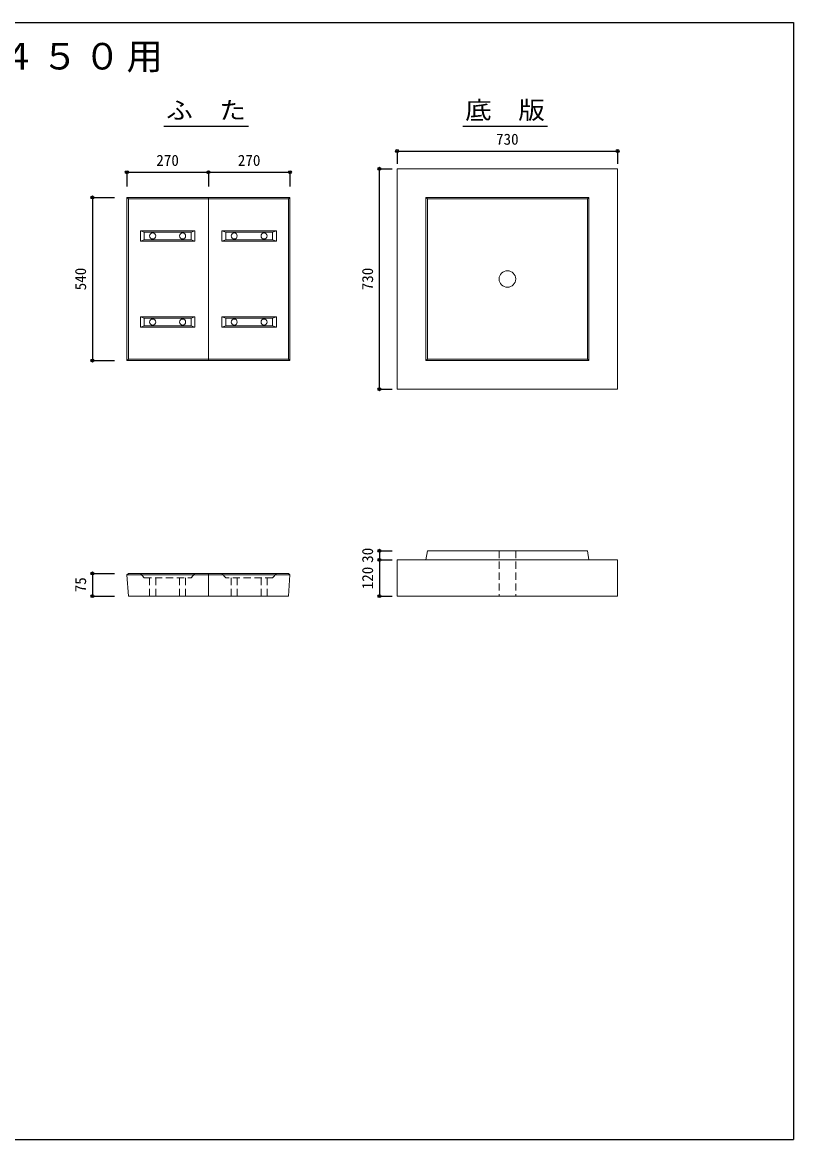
# Model space of a CAD drawing. Units: millimetres at full size, sheet at 1:20. Extents: x -2685 to 2715, y -1915 to 1785.
# Drawn here: x 161 to 2715, y -1915 to 1785 of the extents above; entities that cross this region are included whole.
import ezdxf
from ezdxf.enums import TextEntityAlignment as Align

# ---------------------------------------------------------------- set-up
doc = ezdxf.new("R2010")
doc.units = ezdxf.units.MM
doc.header["$LTSCALE"] = 20
doc.header["$PDMODE"] = 32
doc.header["$PDSIZE"] = 10
doc.linetypes.add('DASHED1', pattern=[1.8, 1.2, -0.6])
doc.layers.add('0-1_躯体', color=3, linetype='Continuous', lineweight=18)
doc.layers.add('0-3_建具', color=7, linetype='Continuous')
doc.layers.add('F-0_F-0ﾚｲﾔ', color=2, linetype='Continuous')
doc.styles.add('ＭＳ ゴシック', font='')
doc.styles.get('ＭＳ ゴシック').set_extended_font_data('MS Gothic')

msp = doc.modelspace()

# ---------------------------------------------------------------- linework, layer by layer
at = {"layer": '0-1_躯体'}
for p, q in [((506.72, 1204.83), (506.72, 664.83)), ((506.72, 1204.83), (776.72, 1204.83)), ((506.72, 1204.83), (511.72, 1199.83)), ((511.72, 1199.83), (776.72, 1199.83)), ((776.72, 1204.83), (776.72, 664.83)), ((1046.72, 1204.83), (776.72, 1204.83)), ((776.72, 1204.83), (776.72, 664.83)), ((1041.72, 1199.83), (776.72, 1199.83)), ((1046.72, 1204.83), (1041.72, 1199.83)), ((1046.72, 1204.83), (1046.72, 664.83)), ((1496.72, 1204.83), (1501.72, 1199.83)), ((2036.72, 1204.83), (2031.72, 1199.83)), ((551.72, 1094.83), (551.72, 1059.83)), ((551.72, 1094.83), (564.22, 1089.83)), ((731.72, 1094.83), (719.22, 1089.83)), ((821.72, 1094.83), (834.22, 1089.83)), ((1001.72, 1094.83), (989.22, 1089.83)), ((1001.72, 1094.83), (1001.72, 1059.83)), ((564.22, 1064.83), (551.72, 1059.83)), ((551.72, 1059.83), (731.72, 1059.83)), ((719.22, 1064.83), (731.72, 1059.83)), ((834.22, 1064.83), (821.72, 1059.83)), ((1001.72, 1059.83), (821.72, 1059.83)), ((989.22, 1064.83), (1001.72, 1059.83)), ((551.72, 774.83), (551.72, 809.83)), ((551.72, 809.83), (731.72, 809.83)), ((564.22, 804.83), (551.72, 809.83)), ((551.72, 774.83), (564.22, 779.83)), ((719.22, 804.83), (731.72, 809.83)), ((731.72, 774.83), (719.22, 779.83)), ((1001.72, 809.83), (821.72, 809.83)), ((834.22, 804.83), (821.72, 809.83)), ((821.72, 774.83), (834.22, 779.83)), ((989.22, 804.83), (1001.72, 809.83)), ((1001.72, 774.83), (989.22, 779.83)), ((1001.72, 774.83), (1001.72, 809.83)), ((511.72, 669.83), (506.72, 664.83)), ((1041.72, 669.83), (1046.72, 664.83)), ((1501.72, 669.83), (1496.72, 664.83)), ((2031.72, 669.83), (2036.72, 664.83)), ((506.72, 664.83), (776.72, 664.83)), ((1046.72, 664.83), (776.72, 664.83)), ((1401.72, 4.83), (1401.72, -115.17)), ((1401.72, 4.83), (2131.72, 4.83)), ((1501.72, 34.83), (1496.72, 4.83)), ((2131.72, 4.83), (2131.72, -115.17)), ((511.72, -40.17), (507.05, -45.16)), ((507.05, -45.16), (511.72, -115.17)), ((507.05, -45.17), (776.72, -45.17)), ((511.72, -40.17), (776.72, -40.17)), ((776.72, -40.17), (776.72, -115.17)), ((776.72, -40.17), (776.72, -115.17)), ((1041.72, -40.17), (776.72, -40.17)), ((1046.39, -45.17), (776.72, -45.17)), ((1041.72, -40.17), (1046.39, -45.16)), ((1046.39, -45.16), (1041.72, -115.17)), ((511.72, -115.17), (776.72, -115.17)), ((1041.72, -115.17), (776.72, -115.17)), ((1401.72, -115.17), (2131.72, -115.17))]:
    msp.add_line(p, q, dxfattribs=at)
at = {"layer": '0-1_躯体', "linetype": 'DASHED1'}
for p, q in [((1739.22, 34.83), (1739.22, -115.17)), ((1794.22, 34.83), (1794.22, -115.17)), ((582.22, -55.17), (582.22, -115.17)), ((602.22, -55.17), (602.22, -115.17)), ((681.22, -55.17), (681.22, -115.17)), ((701.22, -55.17), (701.22, -115.17)), ((731.72, -40.17), (719.22, -55.17)), ((821.72, -40.17), (834.22, -55.17)), ((852.22, -55.17), (852.22, -115.17)), ((872.22, -55.17), (872.22, -115.17)), ((951.22, -55.17), (951.22, -115.17)), ((971.22, -55.17), (971.22, -115.17))]:
    msp.add_line(p, q, dxfattribs=at)
at = {"layer": '0-1_躯体'}
for points in [[(1401.72, 569.83), (2131.72, 569.83), (2131.72, 1299.83), (1401.72, 1299.83)], [(1496.72, 664.83), (2036.72, 664.83), (2036.72, 1204.83), (1496.72, 1204.83)], [(1501.72, 669.83), (2031.72, 669.83), (2031.72, 1199.83), (1501.72, 1199.83)]]:
    msp.add_lwpolyline(points, close=True, dxfattribs=at)
for points in [[(511.72, 1199.83), (511.72, 669.83), (776.72, 669.83)], [(1041.72, 1199.83), (1041.72, 669.83), (776.72, 669.83)], [(551.72, 1094.83), (731.72, 1094.83), (731.72, 1059.83)], [(564.22, 1089.83), (564.22, 1064.83), (719.22, 1064.83)], [(564.22, 1089.83), (719.22, 1089.83), (719.22, 1064.83)], [(1001.72, 1094.83), (821.72, 1094.83), (821.72, 1059.83)], [(989.22, 1089.83), (989.22, 1064.83), (834.22, 1064.83)], [(989.22, 1089.83), (834.22, 1089.83), (834.22, 1064.83)], [(551.72, 774.83), (731.72, 774.83), (731.72, 809.83)], [(564.22, 779.83), (564.22, 804.83), (719.22, 804.83)], [(564.22, 779.83), (719.22, 779.83), (719.22, 804.83)], [(1001.72, 774.83), (821.72, 774.83), (821.72, 809.83)], [(989.22, 779.83), (989.22, 804.83), (834.22, 804.83)], [(989.22, 779.83), (834.22, 779.83), (834.22, 804.83)], [(1501.72, 34.83), (2031.72, 34.83), (2036.72, 4.83)]]:
    msp.add_lwpolyline(points, dxfattribs=at)
at = {"layer": '0-1_躯体', "linetype": 'DASHED1'}
for points in [[(551.72, -40.17), (564.22, -55.17), (719.22, -55.17)], [(1001.72, -40.17), (989.22, -55.17), (834.22, -55.17)]]:
    msp.add_lwpolyline(points, dxfattribs=at)
at = {"layer": '0-1_躯体'}
for centre, radius in [((592.22, 1077.33), 10), ((691.22, 1077.33), 10), ((862.22, 1077.33), 10), ((961.22, 1077.33), 10), ((1766.72, 934.83), 27.5), ((592.22, 792.33), 10), ((691.22, 792.33), 10), ((862.22, 792.33), 10), ((961.22, 792.33), 10)]:
    msp.add_circle(centre, radius, dxfattribs=at)
at = {"layer": '0-3_建具', "color": 2}
for p, q in [((628.99, 1440.79), (909.75, 1440.79)), ((1618.99, 1440.79), (1899.75, 1440.79))]:
    msp.add_line(p, q, dxfattribs=at)
at = {"layer": '0-3_建具'}
for p, q in [((1401.72, 1358.49), (2131.72, 1358.49)), ((1401.72, 1358.49), (1401.72, 1316.44)), ((2131.72, 1358.49), (2131.72, 1316.44)), ((1343.05, 569.83), (1343.05, 1299.83)), ((1343.05, 1299.83), (1385.11, 1299.83)), ((506.72, 1288.37), (776.72, 1288.37)), ((506.72, 1288.37), (506.72, 1240.95)), ((776.72, 1288.37), (776.72, 1240.95)), ((776.72, 1288.37), (1046.72, 1288.37)), ((1046.72, 1288.37), (1046.72, 1240.95)), ((392.75, 1204.83), (392.75, 664.83)), ((392.75, 1204.83), (465.69, 1204.83)), ((392.75, 664.83), (465.69, 664.83)), ((1343.05, 569.83), (1385.11, 569.83)), ((1343.05, 34.83), (1343.05, 4.83)), ((1343.05, 34.83), (1385.11, 34.83)), ((1343.05, 4.83), (1385.11, 4.83)), ((1343.05, 4.83), (1343.05, -115.17)), ((392.75, -40.17), (392.75, -115.17)), ((392.75, -40.17), (465.69, -40.17)), ((392.75, -115.17), (465.69, -115.17)), ((1343.05, -115.17), (1385.11, -115.17))]:
    msp.add_line(p, q, dxfattribs=at)
for p in [(1401.72, 1358.49), (2131.72, 1358.49), (1343.05, 1299.83), (506.72, 1288.37), (776.72, 1288.37), (1046.72, 1288.37), (392.75, 1204.83), (392.75, 664.83), (1343.05, 569.83), (1343.05, 34.83), (1343.05, 4.83), (392.75, -40.17), (392.75, -115.17), (1343.05, -115.17)]:
    msp.add_point(p, dxfattribs=at)
at = {"layer": 'F-0_F-0ﾚｲﾔ'}
for p, q in [((-2685.33, 1784.74), (2714.67, 1784.74)), ((2714.67, 1784.74), (2714.67, -1915.26)), ((-2685.33, -1915.26), (2714.67, -1915.26))]:
    msp.add_line(p, q, dxfattribs=at)

# ---------------------------------------------------------------- texts
at = {"layer": '0-3_建具', "style": 'ＭＳ ゴシック', "width": 1.1}
for s, p in [('ふ\u3000た', (636.93, 1446.95)), ('底\u3000版', (1626.93, 1446.95))]:
    msp.add_text(s, height=58.65, dxfattribs=at).set_placement(p, align=Align.BOTTOM_LEFT)
at = {"layer": '0-3_建具', "color": 4, "style": 'ＭＳ ゴシック'}
for s, p in [('730', (1729.22, 1368.49)), ('270', (604.22, 1298.37)), ('270', (874.22, 1298.37))]:
    msp.add_text(s, height=36.66, dxfattribs=at).set_placement(p, align=Align.BOTTOM_LEFT)
for s, p in [('540', (382.75, 897.33)), ('730', (1333.05, 897.33)), ('30', (1333.05, -5.17)), ('120', (1333.05, -92.67)), ('75', (382.75, -102.67))]:
    msp.add_text(s, height=36.66, rotation=90, dxfattribs=at).set_placement(p, align=Align.BOTTOM_LEFT)
at = {"layer": '0-3_建具', "color": 3, "insert": (-1038.68, 1618.37), "char_height": 87.98, "attachment_point": 7, "style": 'ＭＳ ゴシック'}
msp.add_mtext('\\T1.17;かみ合わせ公団桝４５０用', dxfattribs=at)

doc.saveas('drawing.dxf')
